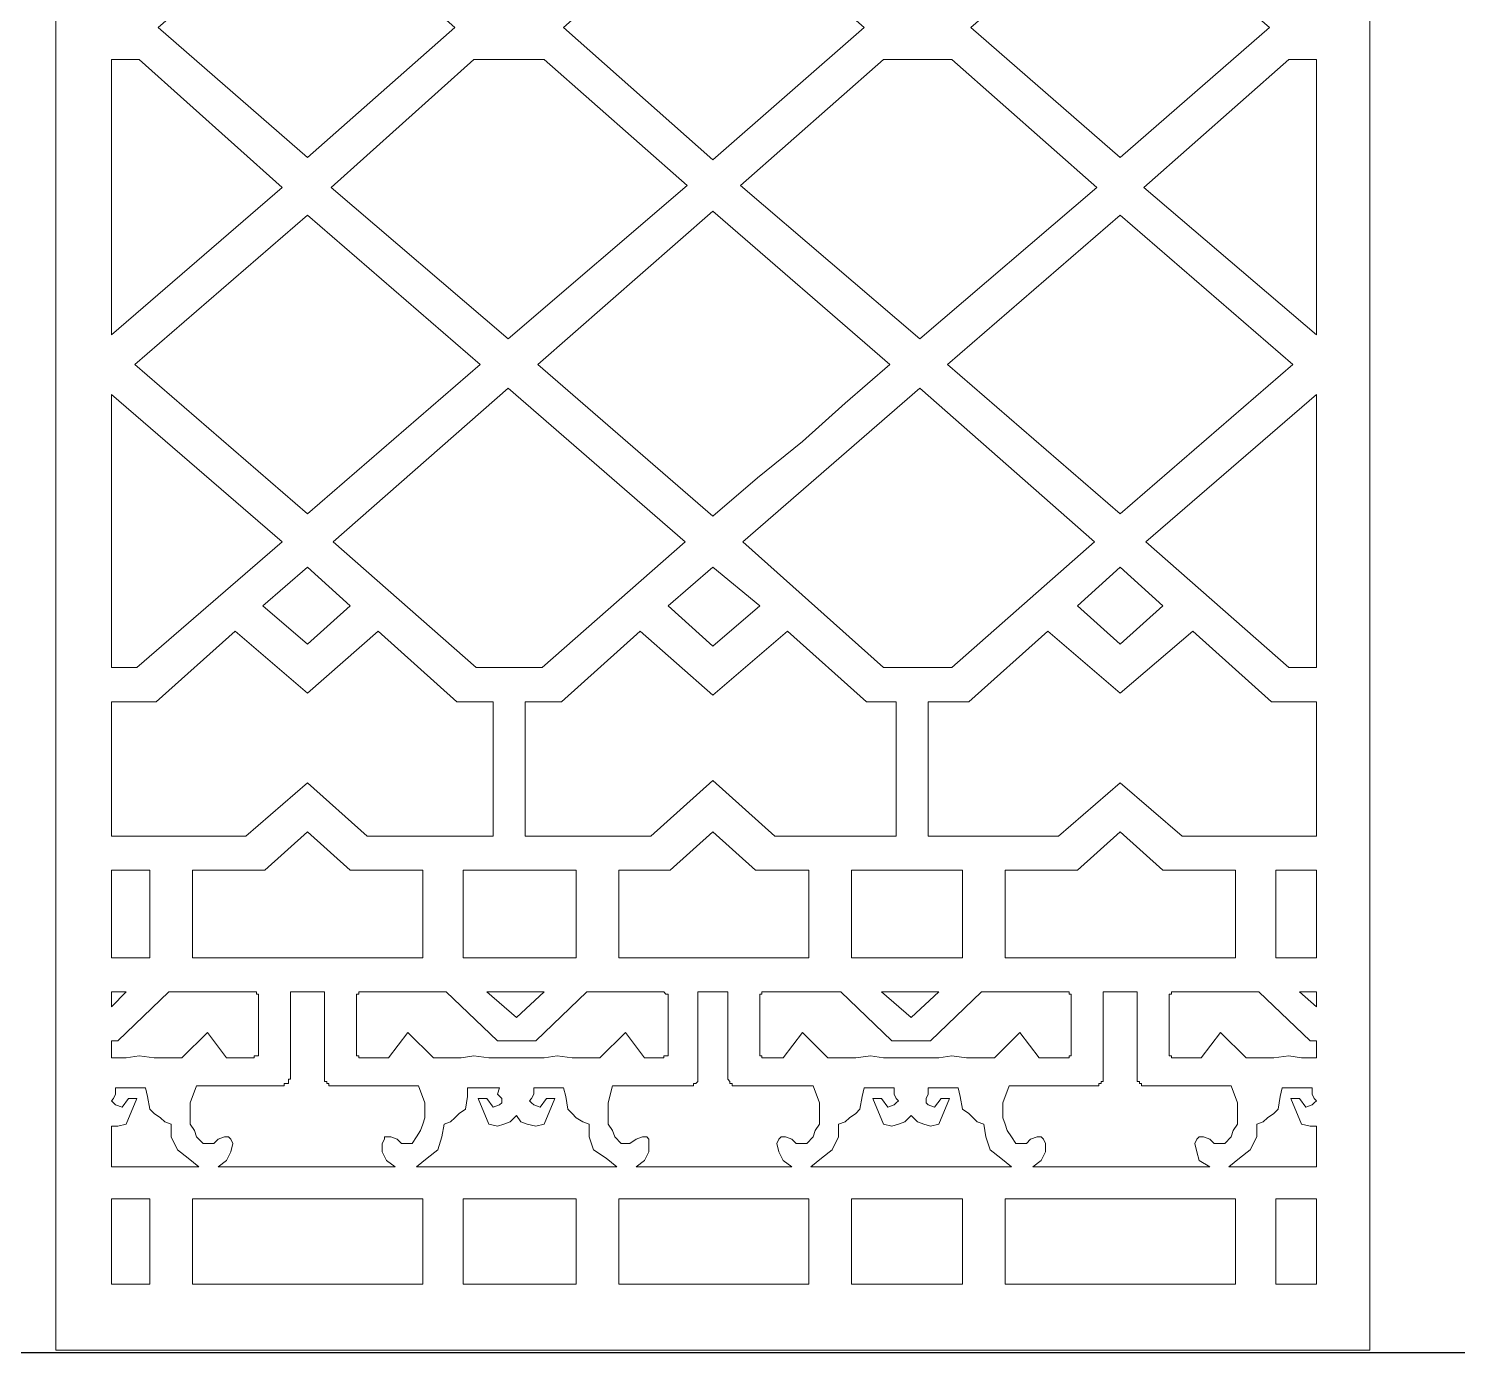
# Model space of a CAD drawing. Extents: x -66030 to 95157, y -13132 to 45879.
# Drawn here: x 49242 to 51859, y 31869 to 34293 of the extents above; entities that cross this region are included whole.
import ezdxf

# ---------------------------------------------------------------- set-up
doc = ezdxf.new("R2010")
doc.units = 0
doc.header["$LTSCALE"] = 100
doc.header["$MEASUREMENT"] = 0
doc.layers.get('0').update_dxf_attribs({"linetype": 'CONTINUOUS'})
doc.layers.add('3', color=11, linetype='CONTINUOUS')

msp = doc.modelspace()

# ---------------------------------------------------------------- linework, layer by layer
at = {"lineweight": 0}
for points in [[(51600.5, 36716.2), (51600.5, 36716.2), (51698.1, 36716.2), (51698.1, 31872.8), (51600.5, 31872.8), (51600.5, 31872.8), (51241.1, 31872.8), (51053.6, 31872.8), (50870.1, 31872.8), (50682.6, 31872.8), (50495.1, 31872.8), (50311.5, 31872.8), (50124, 31872.8), (49936.5, 31872.8), (49753, 31872.8), (49393.6, 31872.8), (49393.6, 31872.8), (49292.1, 31872.8), (49292.1, 36716.2), (49393.6, 36716.2), (49393.6, 36716.2), (50495.1, 36716.2), (50495.1, 36716.2), (51600.5, 36716.2)], [(49753, 34532.8), (49479.5, 34294.5), (49753, 34056.3), (50022.5, 34294.5), (49753, 34532.8)], [(50495.1, 34536.7), (50221.7, 34294.5), (50495.1, 34052.4), (50772.4, 34294.5), (50495.1, 34536.7)], [(51241.1, 34532.8), (50967.7, 34294.5), (51241.1, 34056.3), (51514.5, 34294.5), (51241.1, 34532.8)], [(49393.6, 34235.9), (49393.6, 33732.1), (49706.1, 34001.6), (49444.4, 34235.9), (49393.6, 34235.9)], [(50124, 34235.9), (50057.6, 34235.9), (49795.9, 34001.6), (50120.1, 33724.3), (50448.2, 34005.5), (50186.5, 34235.9), (50124, 34235.9)], [(50870.1, 34235.9), (50932.6, 34235.9), (51198.2, 34001.6), (50874, 33724.3), (50545.9, 34005.5), (50807.6, 34235.9), (50870.1, 34235.9)], [(51600.5, 33732.1), (51600.5, 34235.9), (51549.7, 34235.9), (51284.1, 34001.6), (51600.5, 33732.1)], [(49753, 33950.8), (49436.6, 33677.4), (49753, 33404), (50069.3, 33677.4), (49753, 33950.8)], [(50495.1, 33958.6), (50174.8, 33677.4), (50495.1, 33400.1), (50577.1, 33470.4), (50659.1, 33536.8), (50737.3, 33607.1), (50819.3, 33677.4), (50495.1, 33958.6)], [(51241.1, 33950.8), (50924.7, 33677.4), (51241.1, 33404), (51557.5, 33677.4), (51241.1, 33950.8)], [(50061.5, 33122.7), (49799.8, 33353.2), (50120.1, 33634.4), (50444.3, 33353.2), (50182.6, 33122.7), (50061.5, 33122.7)], [(50932.6, 33122.7), (51194.3, 33353.2), (50874, 33634.4), (50549.8, 33353.2), (50807.6, 33122.7), (50932.6, 33122.7)], [(49393.6, 33622.7), (49393.6, 33122.7), (49440.5, 33122.7), (49706.1, 33353.2), (49393.6, 33622.7)], [(51600.5, 33122.7), (51600.5, 33622.7), (51288, 33353.2), (51549.7, 33122.7), (51600.5, 33122.7)], [(49753, 33306.3), (49670.9, 33236), (49753, 33165.7), (49831.1, 33236), (49753, 33306.3)], [(50495.1, 33306.3), (50413.1, 33236), (50495.1, 33161.8), (50581, 33236), (50495.1, 33306.3)], [(51241.1, 33306.3), (51163, 33236), (51241.1, 33165.7), (51319.2, 33236), (51241.1, 33306.3)], [(50092.8, 32814.2), (50092.8, 33060.2), (50030.3, 33060.2), (50026.4, 33060.2), (49881.9, 33189.1), (49753, 33075.9), (49620.2, 33189.1), (49475.6, 33060.2), (49475.6, 33060.2), (49393.6, 33060.2), (49393.6, 32814.2), (49639.7, 32814.2), (49639.7, 32814.2), (49753, 32911.8), (49862.3, 32814.2), (49866.2, 32814.2), (50092.8, 32814.2)], [(50831, 32814.2), (50831, 33060.2), (50776.3, 33060.2), (50776.3, 33060.2), (50776.3, 33060.2), (50631.8, 33189.1), (50495.1, 33072), (50362.3, 33189.1), (50217.8, 33060.2), (50217.8, 33060.2), (50217.8, 33060.2), (50151.4, 33060.2), (50151.4, 32814.2), (50381.8, 32814.2), (50381.8, 32814.2), (50495.1, 32915.7), (50608.4, 32814.2), (50608.4, 32814.2), (50831, 32814.2)], [(50889.6, 33060.2), (50889.6, 32814.2), (51127.9, 32814.2), (51127.9, 32814.2), (51241.1, 32911.8), (51354.4, 32814.2), (51354.4, 32814.2), (51600.5, 32814.2), (51600.5, 33060.2), (51518.5, 33060.2), (51518.5, 33060.2), (51373.9, 33189.1), (51241.1, 33075.9), (51108.3, 33189.1), (50963.8, 33060.2), (50963.8, 33060.2), (50889.6, 33060.2)], [(49753, 32822), (49674.8, 32751.7), (49674.8, 32751.7), (49674.8, 32751.7), (49542, 32751.7), (49542, 32591.5), (49753, 32591.5), (49963.9, 32591.5), (49963.9, 32751.7), (49831.1, 32751.7), (49831.1, 32751.7), (49831.1, 32751.7), (49753, 32822)], [(50495.1, 32822), (50417, 32751.7), (50417, 32751.7), (50417, 32751.7), (50323.2, 32751.7), (50323.2, 32591.5), (50409.2, 32591.5), (50495.1, 32591.5), (50584.9, 32591.5), (50670.9, 32591.5), (50670.9, 32751.7), (50573.2, 32751.7), (50573.2, 32751.7), (50573.2, 32751.7), (50495.1, 32822)], [(51241.1, 32822), (51163, 32751.7), (51163, 32751.7), (51163, 32751.7), (51030.2, 32751.7), (51030.2, 32591.5), (51241.1, 32591.5), (51452.1, 32591.5), (51452.1, 32751.7), (51319.2, 32751.7), (51319.2, 32751.7), (51319.2, 32751.7), (51241.1, 32822)], [(49393.6, 32751.7), (49393.6, 32591.5), (49463.9, 32591.5), (49463.9, 32751.7), (49393.6, 32751.7)], [(50038.1, 32591.5), (50245.1, 32591.5), (50245.1, 32751.7), (50038.1, 32751.7), (50038.1, 32591.5)], [(50952.1, 32591.5), (50749, 32591.5), (50749, 32751.7), (50952.1, 32751.7), (50952.1, 32591.5)], [(51600.5, 32591.5), (51600.5, 32751.7), (51526.3, 32751.7), (51526.3, 32591.5), (51600.5, 32591.5)], [(49393.6, 32529), (49393.6, 32501.7), (49420.9, 32529), (49420.9, 32529), (49393.6, 32529)], [(49393.6, 32439.2), (49393.6, 32408), (49420.9, 32408), (49444.4, 32411.9), (49471.7, 32408), (49522.5, 32408), (49569.4, 32454.8), (49604.5, 32408), (49628, 32408), (49628, 32408), (49628, 32408), (49628, 32408), (49628, 32408), (49631.9, 32408), (49631.9, 32408), (49631.9, 32408), (49631.9, 32408), (49635.8, 32408), (49635.8, 32408), (49635.8, 32408), (49635.8, 32408), (49639.7, 32408), (49639.7, 32408), (49639.7, 32408), (49643.6, 32408), (49643.6, 32408), (49643.6, 32408), (49643.6, 32408), (49647.5, 32408), (49647.5, 32408), (49647.5, 32408), (49647.5, 32408), (49647.5, 32408), (49647.5, 32408), (49651.4, 32408), (49651.4, 32408), (49651.4, 32408), (49651.4, 32408), (49651.4, 32408), (49651.4, 32408), (49651.4, 32408), (49651.4, 32408), (49651.4, 32408), (49651.4, 32408), (49651.4, 32408), (49655.3, 32408), (49655.3, 32408), (49655.3, 32408), (49655.3, 32408), (49655.3, 32408), (49655.3, 32408), (49655.3, 32408), (49655.3, 32408), (49655.3, 32408), (49655.3, 32408), (49655.3, 32408), (49655.3, 32408), (49655.3, 32411.9), (49659.2, 32411.9), (49659.2, 32411.9), (49659.2, 32411.9), (49659.2, 32411.9), (49659.2, 32411.9), (49659.2, 32411.9), (49659.2, 32411.9), (49659.2, 32411.9), (49659.2, 32411.9), (49659.2, 32411.9), (49659.2, 32411.9), (49659.2, 32411.9), (49659.2, 32411.9), (49659.2, 32411.9), (49659.2, 32411.9), (49659.2, 32411.9), (49659.2, 32411.9), (49659.2, 32411.9), (49659.2, 32411.9), (49663.1, 32411.9), (49663.1, 32411.9), (49663.1, 32411.9), (49663.1, 32411.9), (49663.1, 32411.9), (49663.1, 32411.9), (49663.1, 32411.9), (49663.1, 32411.9), (49663.1, 32411.9), (49663.1, 32415.8), (49663.1, 32415.8), (49663.1, 32415.8), (49663.1, 32415.8), (49663.1, 32415.8), (49663.1, 32415.8), (49663.1, 32415.8), (49663.1, 32415.8), (49663.1, 32521.2), (49663.1, 32521.2), (49663.1, 32521.2), (49663.1, 32521.2), (49663.1, 32521.2), (49663.1, 32525.1), (49663.1, 32525.1), (49663.1, 32525.1), (49663.1, 32525.1), (49663.1, 32525.1), (49663.1, 32525.1), (49663.1, 32525.1), (49663.1, 32525.1), (49663.1, 32525.1), (49663.1, 32525.1), (49663.1, 32525.1), (49663.1, 32525.1), (49659.2, 32525.1), (49659.2, 32525.1), (49659.2, 32525.1), (49659.2, 32525.1), (49659.2, 32525.1), (49659.2, 32525.1), (49659.2, 32525.1), (49659.2, 32525.1), (49659.2, 32525.1), (49659.2, 32525.1), (49659.2, 32525.1), (49659.2, 32525.1), (49659.2, 32525.1), (49659.2, 32525.1), (49659.2, 32525.1), (49659.2, 32525.1), (49659.2, 32529), (49659.2, 32529), (49659.2, 32529), (49655.3, 32529), (49655.3, 32529), (49655.3, 32529), (49655.3, 32529), (49655.3, 32529), (49655.3, 32529), (49655.3, 32529), (49655.3, 32529), (49655.3, 32529), (49655.3, 32529), (49655.3, 32529), (49655.3, 32529), (49655.3, 32529), (49651.4, 32529), (49651.4, 32529), (49651.4, 32529), (49651.4, 32529), (49651.4, 32529), (49651.4, 32529), (49651.4, 32529), (49651.4, 32529), (49651.4, 32529), (49651.4, 32529), (49651.4, 32529), (49647.5, 32529), (49647.5, 32529), (49647.5, 32529), (49647.5, 32529), (49647.5, 32529), (49499.1, 32529), (49405.3, 32439.2), (49393.6, 32439.2)], [(49588.9, 32208.7), (49604.5, 32220.5), (49612.3, 32236.1), (49616.2, 32251.7), (49612.3, 32259.5), (49608.4, 32263.4), (49604.5, 32263.4), (49600.6, 32263.4), (49588.9, 32259.5), (49581.1, 32251.7), (49569.4, 32251.7), (49561.6, 32251.7), (49549.8, 32263.4), (49545.9, 32275.2), (49538.1, 32286.9), (49538.1, 32298.6), (49538.1, 32325.9), (49549.8, 32357.2), (49678.7, 32357.2), (49678.7, 32357.2), (49702.2, 32357.2), (49702.2, 32357.2), (49702.2, 32357.2), (49702.2, 32357.2), (49702.2, 32357.2), (49706.1, 32357.2), (49706.1, 32357.2), (49706.1, 32357.2), (49706.1, 32357.2), (49706.1, 32357.2), (49706.1, 32357.2), (49706.1, 32357.2), (49706.1, 32357.2), (49706.1, 32357.2), (49710, 32357.2), (49710, 32357.2), (49710, 32357.2), (49710, 32357.2), (49710, 32357.2), (49710, 32357.2), (49710, 32357.2), (49710, 32357.2), (49710, 32357.2), (49710, 32361.1), (49713.9, 32361.1), (49713.9, 32361.1), (49713.9, 32361.1), (49713.9, 32361.1), (49713.9, 32361.1), (49713.9, 32361.1), (49713.9, 32361.1), (49713.9, 32361.1), (49713.9, 32361.1), (49713.9, 32361.1), (49713.9, 32361.1), (49713.9, 32361.1), (49717.8, 32361.1), (49717.8, 32361.1), (49717.8, 32361.1), (49717.8, 32365), (49717.8, 32365), (49717.8, 32365), (49717.8, 32365), (49717.8, 32365), (49717.8, 32365), (49717.8, 32365), (49717.8, 32365), (49717.8, 32365), (49717.8, 32365), (49717.8, 32365), (49717.8, 32368.9), (49717.8, 32368.9), (49717.8, 32368.9), (49717.8, 32368.9), (49717.8, 32368.9), (49721.7, 32368.9), (49721.7, 32368.9), (49721.7, 32368.9), (49721.7, 32368.9), (49721.7, 32368.9), (49721.7, 32372.8), (49721.7, 32372.8), (49721.7, 32372.8), (49721.7, 32372.8), (49721.7, 32372.8), (49721.7, 32372.8), (49721.7, 32529), (49784.2, 32529), (49784.2, 32372.8), (49784.2, 32372.8), (49784.2, 32372.8), (49784.2, 32372.8), (49784.2, 32372.8), (49784.2, 32372.8), (49784.2, 32368.9), (49784.2, 32368.9), (49784.2, 32368.9), (49784.2, 32368.9), (49784.2, 32368.9), (49784.2, 32368.9), (49784.2, 32368.9), (49784.2, 32368.9), (49784.2, 32368.9), (49784.2, 32368.9), (49784.2, 32365), (49784.2, 32365), (49784.2, 32365), (49784.2, 32365), (49784.2, 32365), (49784.2, 32365), (49784.2, 32365), (49784.2, 32365), (49788.1, 32365), (49788.1, 32365), (49788.1, 32365), (49788.1, 32361.1), (49788.1, 32361.1), (49788.1, 32361.1), (49788.1, 32361.1), (49788.1, 32361.1), (49788.1, 32361.1), (49788.1, 32361.1), (49788.1, 32361.1), (49788.1, 32361.1), (49788.1, 32361.1), (49792, 32361.1), (49792, 32361.1), (49792, 32361.1), (49792, 32361.1), (49792, 32361.1), (49792, 32357.2), (49792, 32357.2), (49792, 32357.2), (49792, 32357.2), (49792, 32357.2), (49795.9, 32357.2), (49795.9, 32357.2), (49795.9, 32357.2), (49795.9, 32357.2), (49795.9, 32357.2), (49795.9, 32357.2), (49795.9, 32357.2), (49795.9, 32357.2), (49795.9, 32357.2), (49799.8, 32357.2), (49799.8, 32357.2), (49799.8, 32357.2), (49799.8, 32357.2), (49799.8, 32357.2), (49799.8, 32357.2), (49799.8, 32357.2), (49799.8, 32357.2), (49799.8, 32357.2), (49827.2, 32357.2), (49827.2, 32357.2), (49956.1, 32357.2), (49967.8, 32325.9), (49967.8, 32298.6), (49963.9, 32286.9), (49960, 32275.2), (49952.2, 32263.4), (49944.3, 32251.7), (49936.5, 32251.7), (49924.8, 32251.7), (49917, 32259.5), (49905.3, 32263.4), (49901.4, 32263.4), (49893.6, 32263.4), (49893.6, 32259.5), (49889.7, 32251.7), (49889.7, 32236.1), (49897.5, 32220.5), (49913.1, 32208.7), (49753, 32208.7), (49588.9, 32208.7)], [(50370.1, 32408), (50334.9, 32454.8), (50288.1, 32408), (50237.3, 32408), (50210, 32411.9), (50186.5, 32408), (50085, 32408), (50057.6, 32411.9), (50034.2, 32408), (49983.4, 32408), (49936.5, 32454.8), (49901.4, 32408), (49877.9, 32408), (49877.9, 32408), (49874, 32408), (49874, 32408), (49874, 32408), (49874, 32408), (49870.1, 32408), (49870.1, 32408), (49870.1, 32408), (49866.2, 32408), (49866.2, 32408), (49866.2, 32408), (49866.2, 32408), (49862.3, 32408), (49862.3, 32408), (49862.3, 32408), (49862.3, 32408), (49858.4, 32408), (49858.4, 32408), (49858.4, 32408), (49854.5, 32408), (49854.5, 32408), (49854.5, 32408), (49854.5, 32408), (49854.5, 32408), (49854.5, 32408), (49854.5, 32408), (49854.5, 32408), (49854.5, 32408), (49854.5, 32408), (49850.6, 32408), (49850.6, 32408), (49850.6, 32408), (49850.6, 32408), (49850.6, 32408), (49850.6, 32408), (49850.6, 32408), (49850.6, 32408), (49850.6, 32408), (49850.6, 32408), (49850.6, 32408), (49850.6, 32408), (49846.7, 32408), (49846.7, 32408), (49846.7, 32408), (49846.7, 32408), (49846.7, 32408), (49846.7, 32408), (49846.7, 32411.9), (49846.7, 32411.9), (49846.7, 32411.9), (49846.7, 32411.9), (49846.7, 32411.9), (49846.7, 32411.9), (49846.7, 32411.9), (49846.7, 32411.9), (49842.8, 32411.9), (49842.8, 32411.9), (49842.8, 32411.9), (49842.8, 32411.9), (49842.8, 32411.9), (49842.8, 32411.9), (49842.8, 32411.9), (49842.8, 32411.9), (49842.8, 32411.9), (49842.8, 32411.9), (49842.8, 32411.9), (49842.8, 32411.9), (49842.8, 32411.9), (49842.8, 32411.9), (49842.8, 32411.9), (49842.8, 32411.9), (49842.8, 32411.9), (49842.8, 32411.9), (49842.8, 32411.9), (49842.8, 32411.9), (49842.8, 32411.9), (49842.8, 32415.8), (49842.8, 32415.8), (49842.8, 32415.8), (49842.8, 32415.8), (49842.8, 32415.8), (49842.8, 32415.8), (49842.8, 32415.8), (49842.8, 32415.8), (49842.8, 32521.2), (49842.8, 32521.2), (49842.8, 32521.2), (49842.8, 32521.2), (49842.8, 32521.2), (49842.8, 32525.1), (49842.8, 32525.1), (49842.8, 32525.1), (49842.8, 32525.1), (49842.8, 32525.1), (49842.8, 32525.1), (49842.8, 32525.1), (49842.8, 32525.1), (49842.8, 32525.1), (49842.8, 32525.1), (49842.8, 32525.1), (49842.8, 32525.1), (49842.8, 32525.1), (49842.8, 32525.1), (49842.8, 32525.1), (49842.8, 32525.1), (49842.8, 32525.1), (49842.8, 32525.1), (49842.8, 32525.1), (49842.8, 32525.1), (49842.8, 32525.1), (49842.8, 32525.1), (49842.8, 32525.1), (49842.8, 32525.1), (49846.7, 32525.1), (49846.7, 32525.1), (49846.7, 32525.1), (49846.7, 32525.1), (49846.7, 32529), (49846.7, 32529), (49846.7, 32529), (49846.7, 32529), (49846.7, 32529), (49846.7, 32529), (49846.7, 32529), (49846.7, 32529), (49846.7, 32529), (49846.7, 32529), (49850.6, 32529), (49850.6, 32529), (49850.6, 32529), (49850.6, 32529), (49850.6, 32529), (49850.6, 32529), (49850.6, 32529), (49850.6, 32529), (49850.6, 32529), (49850.6, 32529), (49850.6, 32529), (49850.6, 32529), (49854.5, 32529), (49854.5, 32529), (49854.5, 32529), (49854.5, 32529), (49854.5, 32529), (49854.5, 32529), (49854.5, 32529), (49854.5, 32529), (49854.5, 32529), (49854.5, 32529), (50006.8, 32529), (50100.6, 32439.2), (50170.9, 32439.2), (50264.6, 32529), (50397.4, 32529), (50397.4, 32529), (50397.4, 32529), (50397.4, 32529), (50397.4, 32529), (50397.4, 32529), (50397.4, 32529), (50401.3, 32529), (50401.3, 32529), (50401.3, 32529), (50401.3, 32529), (50401.3, 32529), (50401.3, 32529), (50401.3, 32529), (50401.3, 32529), (50401.3, 32529), (50401.3, 32529), (50401.3, 32529), (50405.3, 32529), (50405.3, 32529), (50405.3, 32529), (50405.3, 32529), (50405.3, 32529), (50405.3, 32529), (50405.3, 32529), (50405.3, 32529), (50405.3, 32529), (50405.3, 32529), (50405.3, 32529), (50405.3, 32529), (50405.3, 32529), (50405.3, 32529), (50409.2, 32525.1), (50409.2, 32525.1), (50409.2, 32525.1), (50409.2, 32525.1), (50409.2, 32525.1), (50409.2, 32525.1), (50409.2, 32525.1), (50409.2, 32525.1), (50409.2, 32525.1), (50409.2, 32525.1), (50409.2, 32525.1), (50409.2, 32525.1), (50409.2, 32525.1), (50409.2, 32525.1), (50409.2, 32525.1), (50409.2, 32525.1), (50409.2, 32525.1), (50409.2, 32525.1), (50409.2, 32525.1), (50409.2, 32525.1), (50409.2, 32525.1), (50409.2, 32525.1), (50413.1, 32525.1), (50413.1, 32525.1), (50413.1, 32525.1), (50413.1, 32525.1), (50413.1, 32525.1), (50413.1, 32525.1), (50413.1, 32521.2), (50413.1, 32521.2), (50413.1, 32521.2), (50413.1, 32521.2), (50413.1, 32521.2), (50413.1, 32415.8), (50413.1, 32415.8), (50413.1, 32415.8), (50413.1, 32415.8), (50413.1, 32415.8), (50413.1, 32415.8), (50413.1, 32415.8), (50413.1, 32415.8), (50413.1, 32411.9), (50413.1, 32411.9), (50413.1, 32411.9), (50409.2, 32411.9), (50409.2, 32411.9), (50409.2, 32411.9), (50409.2, 32411.9), (50409.2, 32411.9), (50409.2, 32411.9), (50409.2, 32411.9), (50409.2, 32411.9), (50409.2, 32411.9), (50409.2, 32411.9), (50409.2, 32411.9), (50409.2, 32411.9), (50409.2, 32411.9), (50409.2, 32411.9), (50409.2, 32411.9), (50409.2, 32411.9), (50409.2, 32411.9), (50409.2, 32411.9), (50409.2, 32411.9), (50409.2, 32411.9), (50409.2, 32411.9), (50409.2, 32411.9), (50405.3, 32411.9), (50405.3, 32411.9), (50405.3, 32411.9), (50405.3, 32411.9), (50405.3, 32408), (50405.3, 32408), (50405.3, 32408), (50405.3, 32408), (50405.3, 32408), (50405.3, 32408), (50405.3, 32408), (50405.3, 32408), (50405.3, 32408), (50405.3, 32408), (50401.3, 32408), (50401.3, 32408), (50401.3, 32408), (50401.3, 32408), (50401.3, 32408), (50401.3, 32408), (50401.3, 32408), (50401.3, 32408), (50401.3, 32408), (50401.3, 32408), (50401.3, 32408), (50397.4, 32408), (50397.4, 32408), (50397.4, 32408), (50397.4, 32408), (50397.4, 32408), (50397.4, 32408), (50397.4, 32408), (50370.1, 32408)], [(50135.7, 32482.2), (50186.5, 32529), (50186.5, 32529), (50135.7, 32529), (50135.7, 32529), (50081.1, 32529), (50081.1, 32529), (50135.7, 32482.2), (50135.7, 32482.2)], [(50467.7, 32529), (50467.7, 32372.8), (50467.7, 32372.8), (50467.7, 32372.8), (50467.7, 32372.8), (50467.7, 32372.8), (50467.7, 32372.8), (50467.7, 32368.9), (50467.7, 32368.9), (50467.7, 32368.9), (50467.7, 32368.9), (50467.7, 32368.9), (50467.7, 32368.9), (50467.7, 32368.9), (50467.7, 32368.9), (50467.7, 32368.9), (50467.7, 32368.9), (50467.7, 32365), (50467.7, 32365), (50467.7, 32365), (50467.7, 32365), (50467.7, 32365), (50467.7, 32365), (50467.7, 32365), (50467.7, 32365), (50467.7, 32365), (50467.7, 32365), (50467.7, 32365), (50467.7, 32365), (50463.8, 32361.1), (50463.8, 32361.1), (50463.8, 32361.1), (50463.8, 32361.1), (50463.8, 32361.1), (50463.8, 32361.1), (50463.8, 32361.1), (50463.8, 32361.1), (50463.8, 32361.1), (50463.8, 32361.1), (50463.8, 32361.1), (50463.8, 32361.1), (50459.9, 32361.1), (50459.9, 32361.1), (50459.9, 32361.1), (50459.9, 32357.2), (50459.9, 32357.2), (50459.9, 32357.2), (50459.9, 32357.2), (50459.9, 32357.2), (50459.9, 32357.2), (50459.9, 32357.2), (50456, 32357.2), (50456, 32357.2), (50456, 32357.2), (50456, 32357.2), (50456, 32357.2), (50456, 32357.2), (50456, 32357.2), (50456, 32357.2), (50456, 32357.2), (50452.1, 32357.2), (50452.1, 32357.2), (50452.1, 32357.2), (50452.1, 32357.2), (50452.1, 32357.2), (50452.1, 32357.2), (50452.1, 32357.2), (50428.7, 32357.2), (50428.7, 32357.2), (50311.5, 32357.2), (50303.7, 32325.9), (50303.7, 32298.6), (50303.7, 32286.9), (50311.5, 32275.2), (50315.4, 32263.4), (50327.1, 32251.7), (50334.9, 32251.7), (50342.8, 32251.7), (50354.5, 32259.5), (50366.2, 32263.4), (50370.1, 32263.4), (50374, 32263.4), (50377.9, 32259.5), (50377.9, 32251.7), (50377.9, 32236.1), (50370.1, 32220.5), (50354.5, 32208.7), (50424.8, 32208.7), (50495.1, 32208.7), (50569.3, 32208.7), (50639.6, 32208.7), (50624, 32220.5), (50616.2, 32236.1), (50612.3, 32251.7), (50616.2, 32259.5), (50620.1, 32263.4), (50624, 32263.4), (50627.9, 32263.4), (50639.6, 32259.5), (50647.4, 32251.7), (50659.1, 32251.7), (50667, 32251.7), (50678.7, 32263.4), (50682.6, 32275.2), (50690.4, 32286.9), (50690.4, 32298.6), (50690.4, 32325.9), (50678.7, 32357.2), (50565.4, 32357.2), (50565.4, 32357.2), (50542, 32357.2), (50542, 32357.2), (50542, 32357.2), (50542, 32357.2), (50538.1, 32357.2), (50538.1, 32357.2), (50538.1, 32357.2), (50538.1, 32357.2), (50538.1, 32357.2), (50538.1, 32357.2), (50538.1, 32357.2), (50538.1, 32357.2), (50534.1, 32357.2), (50534.1, 32357.2), (50534.1, 32357.2), (50534.1, 32357.2), (50534.1, 32357.2), (50534.1, 32357.2), (50534.1, 32357.2), (50534.1, 32357.2), (50534.1, 32357.2), (50534.1, 32357.2), (50530.2, 32357.2), (50530.2, 32361.1), (50530.2, 32361.1), (50530.2, 32361.1), (50530.2, 32361.1), (50530.2, 32361.1), (50530.2, 32361.1), (50530.2, 32361.1), (50530.2, 32361.1), (50530.2, 32361.1), (50530.2, 32361.1), (50526.3, 32361.1), (50526.3, 32361.1), (50526.3, 32361.1), (50526.3, 32361.1), (50526.3, 32361.1), (50526.3, 32365), (50526.3, 32365), (50526.3, 32365), (50526.3, 32365), (50526.3, 32365), (50526.3, 32365), (50526.3, 32365), (50526.3, 32365), (50526.3, 32365), (50526.3, 32365), (50526.3, 32365), (50522.4, 32368.9), (50522.4, 32368.9), (50522.4, 32368.9), (50522.4, 32368.9), (50522.4, 32368.9), (50522.4, 32368.9), (50522.4, 32368.9), (50522.4, 32368.9), (50522.4, 32368.9), (50522.4, 32368.9), (50522.4, 32372.8), (50522.4, 32372.8), (50522.4, 32372.8), (50522.4, 32372.8), (50522.4, 32372.8), (50522.4, 32372.8), (50522.4, 32529), (50495.1, 32529), (50467.7, 32529)], [(51116.1, 32408), (51116.1, 32408), (51092.7, 32408), (51057.5, 32454.8), (51010.7, 32408), (50959.9, 32408), (50932.6, 32411.9), (50909.1, 32408), (50807.6, 32408), (50784.1, 32411.9), (50756.8, 32408), (50706, 32408), (50659.1, 32454.8), (50624, 32408), (50616.2, 32408), (50616.2, 32408), (50608.4, 32408), (50608.4, 32408), (50608.4, 32408), (50604.5, 32408), (50604.5, 32408), (50604.5, 32408), (50604.5, 32408), (50600.6, 32408), (50600.6, 32408), (50600.6, 32408), (50596.6, 32408), (50596.6, 32408), (50596.6, 32408), (50596.6, 32408), (50596.6, 32408), (50596.6, 32408), (50592.7, 32408), (50592.7, 32408), (50592.7, 32408), (50592.7, 32408), (50592.7, 32408), (50592.7, 32408), (50592.7, 32408), (50592.7, 32408), (50592.7, 32408), (50592.7, 32408), (50588.8, 32408), (50588.8, 32408), (50588.8, 32408), (50588.8, 32408), (50588.8, 32408), (50588.8, 32408), (50588.8, 32408), (50588.8, 32408), (50588.8, 32408), (50588.8, 32408), (50588.8, 32408), (50588.8, 32408), (50588.8, 32408), (50584.9, 32408), (50584.9, 32411.9), (50584.9, 32411.9), (50584.9, 32411.9), (50584.9, 32411.9), (50584.9, 32411.9), (50584.9, 32411.9), (50584.9, 32411.9), (50584.9, 32411.9), (50584.9, 32411.9), (50584.9, 32411.9), (50584.9, 32411.9), (50584.9, 32411.9), (50584.9, 32411.9), (50584.9, 32411.9), (50584.9, 32411.9), (50584.9, 32411.9), (50581, 32411.9), (50581, 32411.9), (50581, 32411.9), (50581, 32411.9), (50581, 32411.9), (50581, 32411.9), (50581, 32411.9), (50581, 32411.9), (50581, 32411.9), (50581, 32411.9), (50581, 32411.9), (50581, 32411.9), (50581, 32411.9), (50581, 32415.8), (50581, 32415.8), (50581, 32415.8), (50581, 32415.8), (50581, 32415.8), (50581, 32415.8), (50581, 32415.8), (50581, 32415.8), (50581, 32521.2), (50581, 32521.2), (50581, 32521.2), (50581, 32521.2), (50581, 32521.2), (50581, 32525.1), (50581, 32525.1), (50581, 32525.1), (50581, 32525.1), (50581, 32525.1), (50581, 32525.1), (50581, 32525.1), (50581, 32525.1), (50581, 32525.1), (50581, 32525.1), (50581, 32525.1), (50581, 32525.1), (50581, 32525.1), (50581, 32525.1), (50581, 32525.1), (50581, 32525.1), (50584.9, 32525.1), (50584.9, 32525.1), (50584.9, 32525.1), (50584.9, 32525.1), (50584.9, 32525.1), (50584.9, 32525.1), (50584.9, 32525.1), (50584.9, 32525.1), (50584.9, 32525.1), (50584.9, 32525.1), (50584.9, 32525.1), (50584.9, 32525.1), (50584.9, 32529), (50584.9, 32529), (50584.9, 32529), (50584.9, 32529), (50584.9, 32529), (50588.8, 32529), (50588.8, 32529), (50588.8, 32529), (50588.8, 32529), (50588.8, 32529), (50588.8, 32529), (50588.8, 32529), (50588.8, 32529), (50588.8, 32529), (50588.8, 32529), (50588.8, 32529), (50588.8, 32529), (50588.8, 32529), (50592.7, 32529), (50592.7, 32529), (50592.7, 32529), (50592.7, 32529), (50592.7, 32529), (50592.7, 32529), (50592.7, 32529), (50592.7, 32529), (50592.7, 32529), (50592.7, 32529), (50596.6, 32529), (50596.6, 32529), (50596.6, 32529), (50596.6, 32529), (50729.4, 32529), (50823.2, 32439.2), (50893.5, 32439.2), (50987.2, 32529), (51135.7, 32529), (51135.7, 32529), (51135.7, 32529), (51139.6, 32529), (51139.6, 32529), (51139.6, 32529), (51139.6, 32529), (51139.6, 32529), (51139.6, 32529), (51139.6, 32529), (51139.6, 32529), (51139.6, 32529), (51139.6, 32529), (51139.6, 32529), (51143.5, 32529), (51143.5, 32529), (51143.5, 32529), (51143.5, 32529), (51143.5, 32529), (51143.5, 32529), (51143.5, 32529), (51143.5, 32529), (51143.5, 32529), (51143.5, 32529), (51143.5, 32529), (51143.5, 32529), (51147.4, 32529), (51147.4, 32529), (51147.4, 32529), (51147.4, 32529), (51147.4, 32529), (51147.4, 32529), (51147.4, 32525.1), (51147.4, 32525.1), (51147.4, 32525.1), (51147.4, 32525.1), (51147.4, 32525.1), (51147.4, 32525.1), (51147.4, 32525.1), (51147.4, 32525.1), (51147.4, 32525.1), (51147.4, 32525.1), (51147.4, 32525.1), (51151.3, 32525.1), (51151.3, 32525.1), (51151.3, 32525.1), (51151.3, 32525.1), (51151.3, 32525.1), (51151.3, 32525.1), (51151.3, 32525.1), (51151.3, 32525.1), (51151.3, 32525.1), (51151.3, 32525.1), (51151.3, 32525.1), (51151.3, 32525.1), (51151.3, 32525.1), (51151.3, 32525.1), (51151.3, 32525.1), (51151.3, 32525.1), (51151.3, 32525.1), (51151.3, 32521.2), (51151.3, 32521.2), (51151.3, 32521.2), (51151.3, 32521.2), (51151.3, 32521.2), (51151.3, 32415.8), (51151.3, 32415.8), (51151.3, 32415.8), (51151.3, 32415.8), (51151.3, 32415.8), (51151.3, 32415.8), (51151.3, 32415.8), (51151.3, 32415.8), (51151.3, 32411.9), (51151.3, 32411.9), (51151.3, 32411.9), (51151.3, 32411.9), (51151.3, 32411.9), (51151.3, 32411.9), (51151.3, 32411.9), (51151.3, 32411.9), (51151.3, 32411.9), (51151.3, 32411.9), (51151.3, 32411.9), (51151.3, 32411.9), (51151.3, 32411.9), (51151.3, 32411.9), (51147.4, 32411.9), (51147.4, 32411.9), (51147.4, 32411.9), (51147.4, 32411.9), (51147.4, 32411.9), (51147.4, 32411.9), (51147.4, 32411.9), (51147.4, 32411.9), (51147.4, 32411.9), (51147.4, 32411.9), (51147.4, 32411.9), (51147.4, 32411.9), (51147.4, 32411.9), (51147.4, 32411.9), (51147.4, 32411.9), (51147.4, 32408), (51147.4, 32408), (51143.5, 32408), (51143.5, 32408), (51143.5, 32408), (51143.5, 32408), (51143.5, 32408), (51143.5, 32408), (51143.5, 32408), (51143.5, 32408), (51143.5, 32408), (51143.5, 32408), (51143.5, 32408), (51143.5, 32408), (51139.6, 32408), (51139.6, 32408), (51139.6, 32408), (51139.6, 32408), (51139.6, 32408), (51139.6, 32408), (51139.6, 32408), (51139.6, 32408), (51139.6, 32408), (51139.6, 32408), (51139.6, 32408), (51135.7, 32408), (51135.7, 32408), (51135.7, 32408), (51135.7, 32408), (51135.7, 32408), (51131.8, 32408), (51131.8, 32408), (51131.8, 32408), (51131.8, 32408), (51127.9, 32408), (51127.9, 32408), (51127.9, 32408), (51124, 32408), (51124, 32408), (51124, 32408), (51124, 32408), (51120, 32408), (51120, 32408), (51120, 32408), (51120, 32408), (51116.1, 32408), (51116.1, 32408), (51116.1, 32408)], [(50858.3, 32482.2), (50858.3, 32482.2), (50803.7, 32529), (50803.7, 32529), (50858.3, 32529), (50858.3, 32529), (50858.3, 32529), (50909.1, 32529), (50909.1, 32529), (50858.3, 32482.2), (50858.3, 32482.2)], [(51081, 32208.7), (51096.6, 32220.5), (51104.4, 32236.1), (51104.4, 32251.7), (51100.5, 32259.5), (51096.6, 32263.4), (51092.7, 32263.4), (51088.8, 32263.4), (51077.1, 32259.5), (51069.3, 32251.7), (51057.5, 32251.7), (51049.7, 32251.7), (51041.9, 32263.4), (51034.1, 32275.2), (51030.2, 32286.9), (51026.3, 32298.6), (51026.3, 32325.9), (51038, 32357.2), (51166.9, 32357.2), (51166.9, 32357.2), (51190.4, 32357.2), (51190.4, 32357.2), (51190.4, 32357.2), (51194.3, 32357.2), (51194.3, 32357.2), (51194.3, 32357.2), (51194.3, 32357.2), (51194.3, 32357.2), (51194.3, 32357.2), (51194.3, 32357.2), (51194.3, 32357.2), (51194.3, 32357.2), (51198.2, 32357.2), (51198.2, 32357.2), (51198.2, 32357.2), (51198.2, 32357.2), (51198.2, 32357.2), (51198.2, 32357.2), (51198.2, 32357.2), (51198.2, 32357.2), (51198.2, 32357.2), (51202.1, 32357.2), (51202.1, 32357.2), (51202.1, 32361.1), (51202.1, 32361.1), (51202.1, 32361.1), (51202.1, 32361.1), (51202.1, 32361.1), (51202.1, 32361.1), (51202.1, 32361.1), (51202.1, 32361.1), (51202.1, 32361.1), (51206, 32361.1), (51206, 32361.1), (51206, 32361.1), (51206, 32361.1), (51206, 32361.1), (51206, 32361.1), (51206, 32361.1), (51206, 32365), (51206, 32365), (51206, 32365), (51206, 32365), (51206, 32365), (51206, 32365), (51206, 32365), (51206, 32365), (51206, 32365), (51206, 32365), (51209.9, 32365), (51209.9, 32368.9), (51209.9, 32368.9), (51209.9, 32368.9), (51209.9, 32368.9), (51209.9, 32368.9), (51209.9, 32368.9), (51209.9, 32368.9), (51209.9, 32368.9), (51209.9, 32368.9), (51209.9, 32368.9), (51209.9, 32372.8), (51209.9, 32372.8), (51209.9, 32372.8), (51209.9, 32372.8), (51209.9, 32372.8), (51209.9, 32372.8), (51209.9, 32529), (51272.4, 32529), (51272.4, 32372.8), (51272.4, 32372.8), (51272.4, 32372.8), (51272.4, 32372.8), (51272.4, 32372.8), (51272.4, 32372.8), (51272.4, 32368.9), (51272.4, 32368.9), (51272.4, 32368.9), (51272.4, 32368.9), (51272.4, 32368.9), (51272.4, 32368.9), (51272.4, 32368.9), (51272.4, 32368.9), (51272.4, 32368.9), (51272.4, 32368.9), (51272.4, 32365), (51272.4, 32365), (51272.4, 32365), (51276.3, 32365), (51276.3, 32365), (51276.3, 32365), (51276.3, 32365), (51276.3, 32365), (51276.3, 32365), (51276.3, 32365), (51276.3, 32365), (51276.3, 32361.1), (51276.3, 32361.1), (51276.3, 32361.1), (51276.3, 32361.1), (51276.3, 32361.1), (51276.3, 32361.1), (51276.3, 32361.1), (51280.2, 32361.1), (51280.2, 32361.1), (51280.2, 32361.1), (51280.2, 32361.1), (51280.2, 32361.1), (51280.2, 32361.1), (51280.2, 32361.1), (51280.2, 32361.1), (51280.2, 32357.2), (51280.2, 32357.2), (51280.2, 32357.2), (51284.1, 32357.2), (51284.1, 32357.2), (51284.1, 32357.2), (51284.1, 32357.2), (51284.1, 32357.2), (51284.1, 32357.2), (51284.1, 32357.2), (51284.1, 32357.2), (51284.1, 32357.2), (51288, 32357.2), (51288, 32357.2), (51288, 32357.2), (51288, 32357.2), (51288, 32357.2), (51288, 32357.2), (51288, 32357.2), (51288, 32357.2), (51288, 32357.2), (51288, 32357.2), (51288, 32357.2), (51315.3, 32357.2), (51315.3, 32357.2), (51444.2, 32357.2), (51456, 32325.9), (51456, 32298.6), (51456, 32286.9), (51448.1, 32275.2), (51444.2, 32263.4), (51432.5, 32251.7), (51424.7, 32251.7), (51413, 32251.7), (51405.2, 32259.5), (51393.5, 32263.4), (51389.6, 32263.4), (51385.7, 32263.4), (51381.7, 32259.5), (51377.8, 32251.7), (51381.7, 32236.1), (51385.7, 32220.5), (51405.2, 32208.7), (51241.1, 32208.7), (51081, 32208.7)], [(51600.5, 32408), (51600.5, 32439.2), (51588.8, 32439.2), (51495, 32529), (51346.6, 32529), (51346.6, 32529), (51342.7, 32529), (51342.7, 32529), (51342.7, 32529), (51342.7, 32529), (51342.7, 32529), (51342.7, 32529), (51342.7, 32529), (51342.7, 32529), (51342.7, 32529), (51342.7, 32529), (51338.8, 32529), (51338.8, 32529), (51338.8, 32529), (51338.8, 32529), (51338.8, 32529), (51338.8, 32529), (51338.8, 32529), (51338.8, 32529), (51338.8, 32529), (51338.8, 32529), (51338.8, 32529), (51338.8, 32529), (51338.8, 32529), (51334.9, 32529), (51334.9, 32529), (51334.9, 32529), (51334.9, 32529), (51334.9, 32529), (51334.9, 32529), (51334.9, 32529), (51334.9, 32525.1), (51334.9, 32525.1), (51334.9, 32525.1), (51334.9, 32525.1), (51334.9, 32525.1), (51334.9, 32525.1), (51334.9, 32525.1), (51334.9, 32525.1), (51331, 32525.1), (51331, 32525.1), (51331, 32525.1), (51331, 32525.1), (51331, 32525.1), (51331, 32525.1), (51331, 32525.1), (51331, 32525.1), (51331, 32525.1), (51331, 32525.1), (51331, 32525.1), (51331, 32525.1), (51331, 32525.1), (51331, 32525.1), (51331, 32525.1), (51331, 32525.1), (51331, 32525.1), (51331, 32525.1), (51331, 32525.1), (51331, 32525.1), (51331, 32521.2), (51331, 32521.2), (51331, 32521.2), (51331, 32521.2), (51331, 32521.2), (51331, 32415.8), (51331, 32415.8), (51331, 32415.8), (51331, 32415.8), (51331, 32415.8), (51331, 32415.8), (51331, 32415.8), (51331, 32415.8), (51331, 32411.9), (51331, 32411.9), (51331, 32411.9), (51331, 32411.9), (51331, 32411.9), (51331, 32411.9), (51331, 32411.9), (51331, 32411.9), (51331, 32411.9), (51331, 32411.9), (51331, 32411.9), (51331, 32411.9), (51331, 32411.9), (51331, 32411.9), (51331, 32411.9), (51331, 32411.9), (51331, 32411.9), (51334.9, 32411.9), (51334.9, 32411.9), (51334.9, 32411.9), (51334.9, 32411.9), (51334.9, 32411.9), (51334.9, 32411.9), (51334.9, 32411.9), (51334.9, 32411.9), (51334.9, 32411.9), (51334.9, 32411.9), (51334.9, 32411.9), (51334.9, 32411.9), (51334.9, 32408), (51334.9, 32408), (51334.9, 32408), (51338.8, 32408), (51338.8, 32408), (51338.8, 32408), (51338.8, 32408), (51338.8, 32408), (51338.8, 32408), (51338.8, 32408), (51338.8, 32408), (51338.8, 32408), (51338.8, 32408), (51338.8, 32408), (51338.8, 32408), (51338.8, 32408), (51342.7, 32408), (51342.7, 32408), (51342.7, 32408), (51342.7, 32408), (51342.7, 32408), (51342.7, 32408), (51342.7, 32408), (51342.7, 32408), (51342.7, 32408), (51342.7, 32408), (51346.6, 32408), (51346.6, 32408), (51346.6, 32408), (51346.6, 32408), (51346.6, 32408), (51350.5, 32408), (51350.5, 32408), (51350.5, 32408), (51354.4, 32408), (51354.4, 32408), (51354.4, 32408), (51354.4, 32408), (51358.3, 32408), (51358.3, 32408), (51358.3, 32408), (51358.3, 32408), (51362.2, 32408), (51362.2, 32408), (51362.2, 32408), (51366.1, 32408), (51366.1, 32408), (51366.1, 32408), (51389.6, 32408), (51424.7, 32454.8), (51471.6, 32408), (51522.4, 32408), (51549.7, 32411.9), (51573.1, 32408), (51600.5, 32408)], [(51600.5, 32501.7), (51600.5, 32529), (51569.2, 32529), (51569.2, 32529), (51600.5, 32501.7)], [(49393.6, 32283), (49393.6, 32208.7), (49553.8, 32208.7), (49534.2, 32224.4), (49514.7, 32240), (49503, 32263.4), (49503, 32286.9), (49491.3, 32290.8), (49483.4, 32298.6), (49471.7, 32306.4), (49463.9, 32314.2), (49460, 32337.6), (49456.1, 32353.3), (49401.4, 32353.3), (49401.4, 32341.6), (49397.5, 32333.7), (49393.6, 32329.8), (49397.5, 32325.9), (49401.4, 32322), (49413.1, 32318.1), (49424.9, 32333.7), (49440.5, 32333.7), (49420.9, 32286.9), (49405.3, 32283), (49393.6, 32283)], [(49952.2, 32208.7), (49971.7, 32224.4), (49991.2, 32240), (49999, 32263.4), (50002.9, 32286.9), (50014.7, 32290.8), (50022.5, 32298.6), (50030.3, 32306.4), (50042, 32314.2), (50045.9, 32337.6), (50045.9, 32353.3), (50104.5, 32353.3), (50100.6, 32341.6), (50108.4, 32333.7), (50108.4, 32329.8), (50108.4, 32325.9), (50104.5, 32322), (50092.8, 32318.1), (50081.1, 32333.7), (50065.4, 32333.7), (50085, 32286.9), (50100.6, 32283), (50112.3, 32286.9), (50124, 32290.8), (50135.7, 32302.5), (50143.6, 32290.8), (50155.3, 32286.9), (50170.9, 32283), (50186.5, 32286.9), (50206, 32333.7), (50190.4, 32333.7), (50178.7, 32318.1), (50167, 32322), (50163.1, 32325.9), (50159.2, 32329.8), (50163.1, 32333.7), (50167, 32341.6), (50167, 32353.3), (50221.7, 32353.3), (50225.6, 32337.6), (50229.5, 32314.2), (50237.3, 32306.4), (50245.1, 32298.6), (50256.8, 32290.8), (50268.5, 32286.9), (50268.5, 32263.4), (50276.4, 32240), (50299.8, 32224.4), (50319.3, 32208.7), (49952.2, 32208.7)], [(50674.8, 32208.7), (50694.3, 32224.4), (50713.8, 32240), (50725.5, 32263.4), (50725.5, 32286.9), (50737.3, 32290.8), (50745.1, 32298.6), (50756.8, 32306.4), (50764.6, 32314.2), (50768.5, 32337.6), (50772.4, 32353.3), (50827.1, 32353.3), (50827.1, 32341.6), (50831, 32333.7), (50834.9, 32329.8), (50831, 32325.9), (50827.1, 32322), (50815.4, 32318.1), (50803.7, 32333.7), (50788, 32333.7), (50807.6, 32286.9), (50823.2, 32283), (50834.9, 32286.9), (50846.6, 32290.8), (50858.3, 32302.5), (50870.1, 32290.8), (50881.8, 32286.9), (50893.5, 32283), (50909.1, 32286.9), (50928.7, 32333.7), (50913, 32333.7), (50901.3, 32318.1), (50889.6, 32322), (50885.7, 32325.9), (50885.7, 32329.8), (50885.7, 32333.7), (50889.6, 32341.6), (50889.6, 32353.3), (50944.3, 32353.3), (50948.2, 32337.6), (50952.1, 32314.2), (50963.8, 32306.4), (50971.6, 32298.6), (50979.4, 32290.8), (50991.1, 32286.9), (50995.1, 32263.4), (51002.9, 32240), (51022.4, 32224.4), (51041.9, 32208.7), (50674.8, 32208.7)], [(51600.5, 32208.7), (51600.5, 32283), (51588.8, 32283), (51573.1, 32286.9), (51553.6, 32333.7), (51569.2, 32333.7), (51580.9, 32318.1), (51592.7, 32322), (51596.6, 32325.9), (51600.5, 32329.8), (51596.6, 32333.7), (51592.7, 32341.6), (51592.7, 32353.3), (51538, 32353.3), (51534.1, 32337.6), (51530.2, 32314.2), (51522.4, 32306.4), (51510.6, 32298.6), (51502.8, 32290.8), (51491.1, 32286.9), (51491.1, 32263.4), (51479.4, 32240), (51459.9, 32224.4), (51440.3, 32208.7), (51600.5, 32208.7)], [(49393.6, 32150.2), (49393.6, 31993.9), (49463.9, 31993.9), (49463.9, 32118.9), (49463.9, 32150.2), (49393.6, 32150.2)], [(49753, 32150.2), (49542, 32150.2), (49542, 32118.9), (49542, 31993.9), (49753, 31993.9), (49963.9, 31993.9), (49963.9, 32118.9), (49963.9, 32150.2), (49753, 32150.2)], [(50245.1, 31993.9), (50038.1, 31993.9), (50038.1, 32118.9), (50038.1, 32150.2), (50245.1, 32150.2), (50245.1, 32118.9), (50245.1, 31993.9)], [(50323.2, 32150.2), (50323.2, 32118.9), (50323.2, 31993.9), (50409.2, 31993.9), (50495.1, 31993.9), (50584.9, 31993.9), (50670.9, 31993.9), (50670.9, 32118.9), (50670.9, 32150.2), (50584.9, 32150.2), (50495.1, 32150.2), (50409.2, 32150.2), (50323.2, 32150.2)], [(50749, 31993.9), (50952.1, 31993.9), (50952.1, 32118.9), (50952.1, 32150.2), (50749, 32150.2), (50749, 32118.9), (50749, 31993.9)], [(51241.1, 32150.2), (51030.2, 32150.2), (51030.2, 32118.9), (51030.2, 31993.9), (51241.1, 31993.9), (51452.1, 31993.9), (51452.1, 32118.9), (51452.1, 32150.2), (51241.1, 32150.2)], [(51600.5, 31993.9), (51600.5, 32150.2), (51526.3, 32150.2), (51526.3, 32118.9), (51526.3, 31993.9), (51600.5, 31993.9)]]:
    msp.add_lwpolyline(points, close=True, dxfattribs=at)
at = {"layer": '3', "color": 2}
msp.add_line((-66009.4, 31868.9), (90873, 31868.9), dxfattribs=at)

doc.saveas('drawing.dxf')
